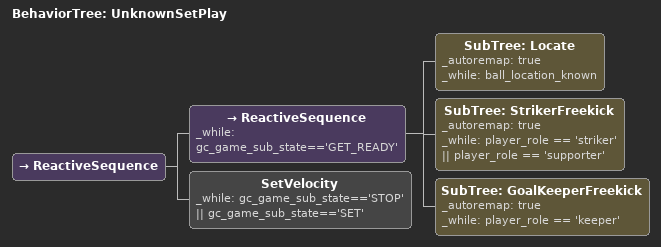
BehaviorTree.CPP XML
<root BTCPP_format="4">
    <BehaviorTree ID="UnknownSetPlay">
        <ReactiveSequence>
            <ReactiveSequence _while="gc_game_sub_state=='GET_READY'">
                <SubTree ID="Locate" _autoremap="true" _while="ball_location_known" />
                <SubTree ID="StrikerFreekick" _autoremap="true"
                    _while="player_role == 'striker' || player_role == 'supporter'" />
                <SubTree ID="GoalKeeperFreekick" _autoremap="true"
                    _while="player_role == 'keeper'" />
            </ReactiveSequence>
            <SetVelocity _while="gc_game_sub_state=='STOP' || gc_game_sub_state=='SET'" />
        </ReactiveSequence>
    </BehaviorTree>
</root>
